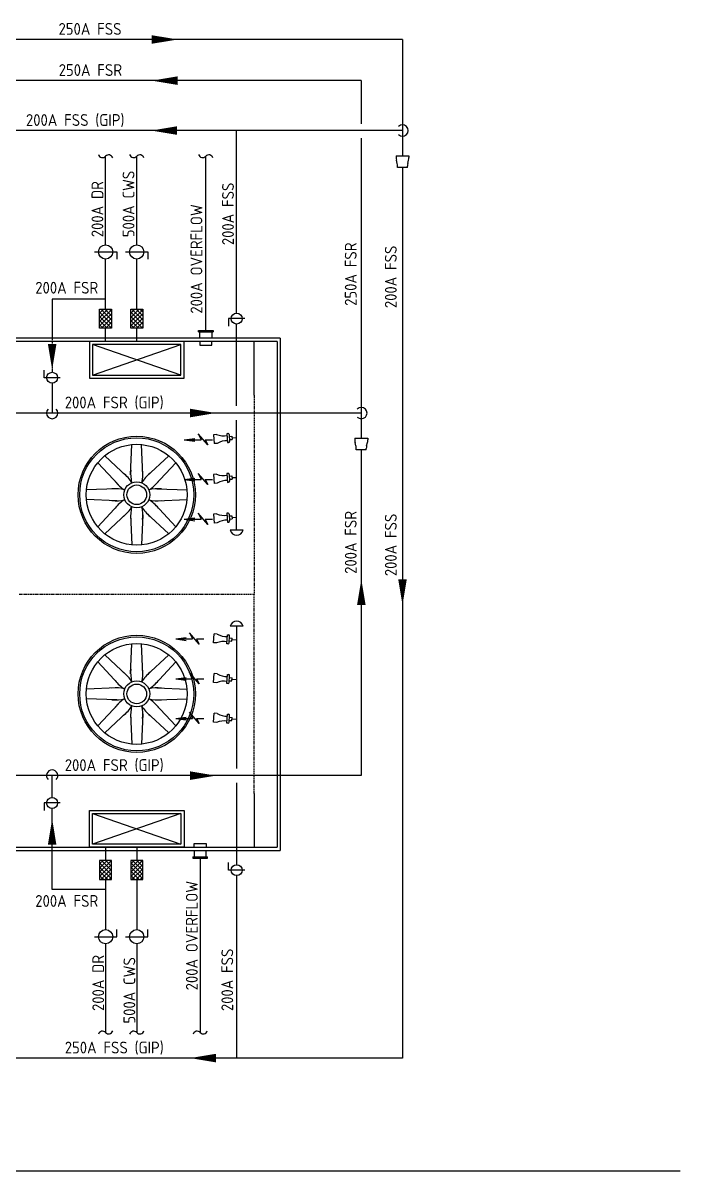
# Model space of a CAD drawing. Header units: millimetres. Extents: x 41 to 702, y 120 to 365.
# Drawn here: x 563 to 701.9, y 121.9 to 364.8 of the extents above; entities that cross this region are included whole.
import ezdxf
from ezdxf.enums import TextEntityAlignment as Align

# ---------------------------------------------------------------- set-up
doc = ezdxf.new("R2010")
doc.units = ezdxf.units.MM
doc.linetypes.add('HIDDEN', pattern=[0.375, 0.25, -0.125])
for name, color, linetype in [('A-DETL-01', 1, 'Continuous'), ('M-CWTR-EQPM', 22, 'Continuous'), ('M-CWTR-PIPE-ONE-F', 3, 'Continuous'), ('M-CWTR-TEXT', 3, 'Continuous'), ('M-CWTR-VAVE', 2, 'Continuous'), ('M-FSR-PIPE', 110, 'Continuous'), ('M-FSS-PIPE', 210, 'Continuous'), ('M-HVAC-EQPM', 22, 'Continuous'), ('M-SUMP', 1, 'Continuous'), ('P-WAST', 3, 'Continuous')]:
    doc.layers.add(name, color=color, linetype=linetype)
doc.styles.add('AA-TXT', font='isocp.shx', dxfattribs={"bigfont": 'chineset.shx'})

# ---------------------------------------------------------------- blocks, each defined once
blk = doc.blocks.new('R4-3')
for p, q in [((-4.4, 0), (4.4, 0)), ((4.4, 0), (4.4, -1.1)), ((-5.7, -10.2), (-5.7, -8.7)), ((-4.7, -3.5), (-5.4, -6.4)), ((-4.4, 0), (-4.4, -1.1)), ((4.7, -3.5), (5.4, -6.4)), ((5.7, -10.2), (5.7, -8.7)), ((5.7, -10.2), (-5.7, -10.2))]:
    blk.add_line(p, q)
for centre, start, end in [((4.3, -8.7), 166.373, 180), ((-14.4, -1.1), 346.373, 0), ((14.4, -1.1), 180, 193.627), ((-4.3, -8.7), 0, 13.627)]:
    blk.add_arc(centre, 10, start, end)

msp = doc.modelspace()

# ---------------------------------------------------------------- hatches: boundary and pattern name
at = {"layer": 'M-CWTR-VAVE'}
h = msp.add_hatch(dxfattribs=at)
h.set_pattern_fill('ANSI37', color=1, scale=5, angle=90, style=0)
h.set_pattern_definition([(315, (225.7916, 556.25285), (0.4419417, 0.4419417), []), (45, (225.7916, 556.25285), (-0.4419417, 0.4419417), [])])
h.paths.add_polyline_path([(581.75, 304.21), (581.75, 300.21), (579.24, 300.21), (579.24, 304.21)])
h = msp.add_hatch(dxfattribs=at)
h.set_pattern_fill('ANSI37', color=1, scale=5, angle=90, style=0)
h.set_pattern_definition([(315, (232.3747, 556.25285), (0.4419417, 0.4419417), []), (45, (232.3747, 556.25285), (-0.4419417, 0.4419417), [])])
h.paths.add_polyline_path([(588.33, 304.21), (588.33, 300.21), (585.82, 300.21), (585.82, 304.21)])
at = {"layer": 'M-FSS-PIPE'}
h = msp.add_hatch(dxfattribs=at)
h.set_pattern_fill('ANSI37', color=1, scale=5, angle=90, style=0)
h.set_pattern_definition([(45, (225.7916, -68.42634), (0.4419417, -0.4419417), []), (315, (225.7916, -68.42634), (-0.4419417, -0.4419417), [])])
h.paths.add_polyline_path([(581.75, 183.62), (581.75, 187.62), (579.24, 187.62), (579.24, 183.62)])
h = msp.add_hatch(dxfattribs=at)
h.set_pattern_fill('ANSI37', color=1, scale=5, angle=90, style=0)
h.set_pattern_definition([(45, (232.3747, -68.42634), (0.4419417, -0.4419417), []), (315, (232.3747, -68.42634), (-0.4419417, -0.4419417), [])])
h.paths.add_polyline_path([(588.33, 183.62), (588.33, 187.62), (585.82, 187.62), (585.82, 183.62)])

# ---------------------------------------------------------------- linework, layer by layer
at = {"layer": 'A-DETL-01', "linetype": 'Continuous'}
msp.add_line((701.89, 121.95), (40.71, 121.95), dxfattribs=at)
at = {"layer": 'M-CWTR-EQPM', "color": 1}
for p, q in [((600.11, 299.7), (603.22, 299.7)), ((600.11, 299.41), (600.11, 299.7)), ((600.11, 299.41), (603.22, 299.41)), ((600.4, 298.07), (600.4, 299.41)), ((602.93, 299.41), (602.93, 298.07)), ((603.22, 299.7), (603.22, 299.41)), ((600.4, 297.41), (600.4, 296.58)), ((600.4, 296.58), (602.93, 296.58)), ((602.93, 296.58), (602.93, 297.41)), ((599.23, 190.41), (599.23, 191.24)), ((599.23, 191.24), (601.76, 191.24)), ((599.23, 189.76), (599.23, 188.42)), ((601.76, 191.24), (601.76, 190.41)), ((601.76, 188.42), (601.76, 189.76)), ((598.94, 188.42), (602.05, 188.42)), ((598.94, 188.42), (598.94, 188.12)), ((598.94, 188.12), (602.05, 188.12)), ((602.05, 188.12), (602.05, 188.42))]:
    msp.add_line(p, q, dxfattribs=at)
at = {"layer": 'M-CWTR-EQPM'}
for p, q in [((597.12, 276.59), (599.35, 276.88)), ((600.05, 277.88), (600.66, 276.59)), ((602.11, 275.51), (600.05, 277.88)), ((603.97, 277.73), (603.29, 277.68)), ((603.29, 277.68), (603.43, 275.8)), ((606.36, 277.9), (606.15, 277.89)), ((606.15, 277.89), (606.29, 276)), ((606.6, 277.69), (606.71, 276.26)), ((606.63, 277.31), (607.19, 277.35)), ((607.19, 277.35), (607.24, 276.68)), ((597.12, 276.59), (600.66, 276.59)), ((597.12, 276.59), (599.35, 276.29)), ((601.54, 276.59), (603.09, 276.59)), ((601.54, 276.59), (602.11, 275.51)), ((604.1, 275.85), (603.43, 275.8)), ((606.29, 276), (606.5, 276.02)), ((606.68, 276.64), (607.24, 276.68)), ((597.12, 268.18), (599.35, 268.48)), ((597.12, 268.18), (600.66, 268.18)), ((597.12, 268.18), (599.35, 267.89)), ((602.11, 267.11), (600.05, 269.48)), ((600.05, 269.48), (600.66, 268.18)), ((601.54, 268.18), (602.11, 267.11)), ((601.54, 268.18), (603.09, 268.18)), ((603.97, 269.33), (603.29, 269.28)), ((603.29, 269.28), (603.43, 267.39)), ((604.1, 267.44), (603.43, 267.39)), ((606.36, 269.5), (606.15, 269.48)), ((606.15, 269.48), (606.29, 267.6)), ((606.29, 267.6), (606.5, 267.61)), ((606.6, 269.29), (606.71, 267.86)), ((606.63, 268.9), (607.19, 268.95)), ((606.68, 268.24), (607.24, 268.28)), ((607.19, 268.95), (607.24, 268.28)), ((597.12, 259.78), (599.35, 260.07)), ((602.11, 258.7), (600.05, 261.07)), ((600.05, 261.07), (600.66, 259.78)), ((603.97, 260.92), (603.29, 260.87)), ((603.29, 260.87), (603.43, 258.99)), ((606.36, 261.1), (606.15, 261.08)), ((606.15, 261.08), (606.29, 259.2)), ((606.6, 260.89), (606.71, 259.45)), ((606.63, 260.5), (607.19, 260.54)), ((606.68, 259.84), (607.24, 259.88)), ((607.19, 260.54), (607.24, 259.88)), ((597.12, 259.78), (600.66, 259.78)), ((597.12, 259.78), (599.35, 259.49)), ((601.54, 259.78), (602.11, 258.7)), ((601.54, 259.78), (603.09, 259.78)), ((604.1, 259.04), (603.43, 258.99)), ((606.29, 259.2), (606.5, 259.21)), ((598.24, 235.76), (598.86, 234.47)), ((600.3, 233.39), (598.24, 235.76)), ((603.29, 233.68), (603.43, 235.56)), ((604.1, 235.52), (603.43, 235.56)), ((595.31, 234.47), (597.54, 234.76)), ((595.31, 234.47), (598.86, 234.47)), ((595.31, 234.47), (597.54, 234.18)), ((599.74, 234.47), (601.28, 234.47)), ((599.74, 234.47), (600.3, 233.39)), ((603.97, 233.63), (603.29, 233.68)), ((606.15, 233.47), (606.29, 235.36)), ((606.36, 233.46), (606.15, 233.47)), ((606.29, 235.36), (606.5, 235.34)), ((606.6, 233.67), (606.71, 235.1)), ((606.63, 234.05), (607.19, 234.01)), ((606.68, 234.72), (607.24, 234.68)), ((607.19, 234.01), (607.24, 234.68)), ((595.31, 226.07), (597.54, 226.36)), ((595.31, 226.07), (598.86, 226.07)), ((595.31, 226.07), (597.54, 225.77)), ((600.3, 224.99), (598.24, 227.36)), ((598.24, 227.36), (598.86, 226.07)), ((599.74, 226.07), (600.3, 224.99)), ((599.74, 226.07), (601.28, 226.07)), ((603.29, 225.28), (603.43, 227.16)), ((604.1, 227.11), (603.43, 227.16)), ((606.15, 225.07), (606.29, 226.96)), ((606.29, 226.96), (606.5, 226.94)), ((606.6, 225.27), (606.71, 226.7)), ((606.68, 226.31), (607.24, 226.27)), ((607.19, 225.61), (607.24, 226.27)), ((603.97, 225.23), (603.29, 225.28)), ((606.36, 225.06), (606.15, 225.07)), ((606.63, 225.65), (607.19, 225.61)), ((600.3, 216.59), (598.24, 218.96)), ((598.24, 218.96), (598.86, 217.66)), ((603.29, 216.87), (603.43, 218.76)), ((604.1, 218.71), (603.43, 218.76)), ((606.15, 216.67), (606.29, 218.55)), ((606.29, 218.55), (606.5, 218.54)), ((595.31, 217.66), (597.54, 217.96)), ((595.31, 217.66), (598.86, 217.66)), ((595.31, 217.66), (597.54, 217.37)), ((599.74, 217.66), (600.3, 216.59)), ((599.74, 217.66), (601.28, 217.66)), ((603.97, 216.82), (603.29, 216.87)), ((606.36, 216.65), (606.15, 216.67)), ((606.6, 216.86), (606.71, 218.29)), ((606.63, 217.25), (607.19, 217.21)), ((606.68, 217.91), (607.24, 217.87)), ((607.19, 217.21), (607.24, 217.87))]:
    msp.add_line(p, q, dxfattribs=at)
for centre, radius, start, end in [((605.46, 281.16), 3.74, 246.4471, 281.0522), ((606.38, 277.68), 0.227, 4.1151, 94.1151), ((606.07, 272.66), 3.74, 87.178, 121.7831), ((606.48, 276.24), 0.227, 274.1151, 4.1151), ((605.46, 272.76), 3.74, 246.4471, 281.0522), ((606.07, 264.26), 3.74, 87.178, 121.7831), ((606.38, 269.27), 0.227, 4.1151, 94.1151), ((606.48, 267.84), 0.227, 274.1151, 4.1151), ((605.46, 264.35), 3.74, 246.4471, 281.0522), ((606.38, 260.87), 0.227, 4.1151, 94.1151), ((606.07, 255.86), 3.74, 87.178, 121.7831), ((606.48, 259.44), 0.227, 274.1151, 4.1151), ((605.46, 230.2), 3.74, 78.9478, 113.5529), ((606.07, 238.7), 3.74, 238.2169, 272.822), ((606.38, 233.69), 0.227, 265.8849, 355.8849), ((606.48, 235.12), 0.227, 355.8849, 85.8849), ((606.07, 230.29), 3.74, 238.2169, 272.822), ((606.48, 226.71), 0.227, 355.8849, 85.8849), ((605.46, 221.8), 3.74, 78.9478, 113.5529), ((606.38, 225.28), 0.227, 265.8849, 355.8849), ((606.07, 221.89), 3.74, 238.2169, 272.822), ((606.48, 218.31), 0.227, 355.8849, 85.8849), ((605.46, 213.39), 3.74, 78.9478, 113.5529), ((606.38, 216.88), 0.227, 265.8849, 355.8849)]:
    msp.add_arc(centre, radius, start, end, dxfattribs=at)
at = {"layer": 'M-CWTR-PIPE-ONE-F', "color": 1}
for centre, start, end in [((579.84, 337.19), 196.7031, 316.7031), ((581.14, 335.97), 16.7031, 136.7031), ((586.43, 337.19), 196.7031, 316.7031), ((587.73, 335.97), 16.7031, 136.7031), ((601.01, 337.19), 196.7031, 316.7031), ((602.31, 335.97), 16.7031, 136.7031), ((579.84, 150.63), 43.2969, 163.2969), ((581.14, 151.85), 223.2969, 343.2969), ((586.43, 150.63), 43.2969, 163.2969), ((587.73, 151.85), 223.2969, 343.2969), ((599.85, 150.63), 43.2969, 163.2969), ((601.14, 151.85), 223.2969, 343.2969)]:
    msp.add_arc(centre, 0.892, start, end, dxfattribs=at)
at = {"layer": 'M-CWTR-TEXT', "color": 3, "linetype": 'Continuous'}
for points in [[(595.7, 361.26, 0, 1.81, 0), (590.26, 361.26, 0, 0, 0)], [(590.26, 352.56, 0, 1.81, 0), (595.7, 352.56, 0, 0, 0)], [(590.16, 342, 0, 1.81, 0), (595.6, 342, 0, 0, 0)], [(569.2, 291.44, 0, 1.81, 0), (569.2, 296.88, 0, 0, 0)], [(603.8, 282.26, 0, 1.81, 0), (598.36, 282.26, 0, 0, 0)], [(634.54, 247.08, 0, 1.81, 0), (634.54, 241.64, 0, 0, 0)], [(643.24, 241.65, 0, 1.81, 0), (643.24, 247.09, 0, 0, 0)], [(603.8, 205.57, 0, 1.81, 0), (598.36, 205.57, 0, 0, 0)], [(569.2, 196.39, 0, 1.81, 0), (569.2, 190.94, 0, 0, 0)], [(598.36, 145.83, 0, 1.81, 0), (603.8, 145.83, 0, 0, 0)]]:
    msp.add_lwpolyline(points, format="xyseb", dxfattribs=at)
at = {"layer": 'M-CWTR-VAVE', "color": 1}
for p, q in [((578.12, 316.33), (582.86, 316.33)), ((582.86, 316.33), (582.86, 314.83)), ((584.71, 316.33), (589.45, 316.33)), ((589.45, 316.33), (589.45, 314.83)), ((579.24, 304.21), (581.75, 304.21)), ((579.24, 300.21), (579.24, 304.21)), ((581.75, 304.21), (581.75, 300.21)), ((585.82, 304.21), (588.33, 304.21)), ((585.82, 300.21), (585.82, 304.21)), ((588.33, 304.21), (588.33, 300.21)), ((581.75, 300.21), (579.24, 300.21)), ((588.33, 300.21), (585.82, 300.21))]:
    msp.add_line(p, q, dxfattribs=at)
at = {"layer": 'M-CWTR-VAVE'}
for p, q in [((609.89, 302.24), (606.48, 302.24)), ((606.48, 302.24), (606.48, 300.66)), ((567.49, 289.72), (567.49, 291.3)), ((570.9, 289.72), (567.49, 289.72)), ((609.58, 257.49), (606.79, 257.49)), ((609.58, 237.18), (606.79, 237.18)), ((570.9, 199.79), (567.49, 199.79)), ((567.49, 199.79), (567.49, 198.2)), ((606.48, 185.58), (606.48, 187.17)), ((609.89, 185.58), (606.48, 185.58))]:
    msp.add_line(p, q, dxfattribs=at)
at = {"layer": 'M-CWTR-VAVE', "color": 1}
for centre in [(580.49, 316.33), (587.08, 316.33)]:
    msp.add_circle(centre, 1.5, dxfattribs=at)
at = {"layer": 'M-CWTR-VAVE'}
for centre in [(608.19, 302.24), (569.2, 289.72), (569.2, 199.79), (608.19, 185.58)]:
    msp.add_circle(centre, 1.16, dxfattribs=at)
for centre, start, end in [((608.19, 257.9), 196.4573, 343.5427), ((608.19, 236.77), 16.4573, 163.5427)]:
    msp.add_arc(centre, 1.45, start, end, dxfattribs=at)
at = {"layer": 'M-FSR-PIPE'}
for p, q in [((634.54, 352.56), (203.52, 352.56)), ((634.54, 352.56), (634.54, 343.42)), ((634.54, 340.42), (634.54, 276.91)), ((569.2, 306.31), (569.2, 298.35)), ((580.49, 306.31), (569.2, 306.31)), ((569.2, 288.56), (569.2, 282.26)), ((634.54, 282.26), (466.22, 282.26)), ((634.54, 274.47), (634.54, 205.57)), ((634.54, 205.57), (515.5, 205.57)), ((569.2, 200.94), (569.2, 205.57)), ((569.2, 181.52), (569.2, 198.63)), ((580.49, 181.52), (569.2, 181.52))]:
    msp.add_line(p, q, dxfattribs=at)
at = {"layer": 'M-FSR-PIPE', "linetype": 'HIDDEN'}
msp.add_line((569.2, 298.35), (569.2, 290.87), dxfattribs=at)
at = {"layer": 'M-FSR-PIPE'}
for centre, start, end in [((569.2, 282.26), 135, 45), ((634.54, 282.26), 225, 135), ((569.2, 205.57), 315, 225)]:
    msp.add_arc(centre, 1.2, start, end, dxfattribs=at)
at = {"layer": 'M-FSS-PIPE'}
for p, q in [((643.24, 361.26), (194.82, 361.26)), ((643.24, 361.26), (643.24, 336.64)), ((643.24, 342), (505.92, 342)), ((608.19, 303.4), (608.19, 342)), ((643.24, 334.21), (643.24, 145.83)), ((608.19, 283.76), (608.19, 301.09)), ((608.19, 257.49), (608.19, 280.76)), ((607.21, 277), (608.19, 277.07)), ((607.21, 268.59), (608.19, 268.66)), ((607.21, 260.19), (608.19, 260.26)), ((608.19, 237.18), (608.19, 207.07)), ((607.21, 234.36), (608.19, 234.29)), ((607.21, 225.96), (608.19, 225.89)), ((607.21, 217.56), (608.19, 217.49)), ((608.19, 204.07), (608.19, 186.74)), ((608.19, 184.43), (608.19, 145.83)), ((643.24, 145.83), (554.8, 145.83))]:
    msp.add_line(p, q, dxfattribs=at)
at = {"layer": 'M-FSS-PIPE', "color": 1}
for p, q in [((580.49, 317.83), (580.49, 336.58)), ((587.08, 317.83), (587.08, 336.58)), ((580.49, 304.21), (580.49, 314.83)), ((587.08, 304.21), (587.08, 314.83)), ((580.49, 297.41), (580.49, 300.21)), ((587.08, 297.41), (587.08, 300.21)), ((580.49, 190.41), (580.49, 187.62)), ((587.08, 190.41), (587.08, 187.62)), ((579.24, 187.62), (579.24, 183.62)), ((581.75, 187.62), (579.24, 187.62)), ((581.75, 183.62), (581.75, 187.62)), ((585.82, 187.62), (585.82, 183.62)), ((588.33, 187.62), (585.82, 187.62)), ((588.33, 183.62), (588.33, 187.62)), ((579.24, 183.62), (581.75, 183.62)), ((580.49, 183.62), (580.49, 173)), ((585.82, 183.62), (588.33, 183.62)), ((587.08, 183.62), (587.08, 173)), ((582.86, 171.5), (582.86, 173)), ((589.45, 171.5), (589.45, 173)), ((578.12, 171.5), (582.86, 171.5)), ((580.49, 170), (580.49, 151.24)), ((584.71, 171.5), (589.45, 171.5)), ((587.08, 170), (587.08, 151.24))]:
    msp.add_line(p, q, dxfattribs=at)
for centre in [(580.49, 171.5), (587.08, 171.5)]:
    msp.add_circle(centre, 1.5, dxfattribs=at)
at = {"layer": 'M-FSS-PIPE'}
msp.add_arc((643.24, 342), 1.2, 225, 135, dxfattribs=at)
at = {"layer": 'M-HVAC-EQPM', "linetype": 'HIDDEN'}
for p, q in [((611.92, 286.03), (611.92, 243.91)), ((611.92, 243.91), (562.23, 243.91)), ((611.92, 201.8), (611.92, 243.91))]:
    msp.add_line(p, q, dxfattribs=at)
at = {"layer": 'M-HVAC-EQPM'}
for p, q in [((585.79, 269.19), (586.04, 275.59)), ((588.36, 269.19), (588.11, 275.59)), ((585, 268.86), (580.3, 273.21)), ((589.15, 268.86), (593.86, 273.21)), ((583.19, 267.05), (578.84, 271.75)), ((590.97, 267.05), (595.32, 271.75)), ((582.86, 266.25), (576.46, 266)), ((591.29, 266.25), (597.7, 266)), ((582.86, 263.69), (576.46, 263.94)), ((583.19, 262.9), (578.84, 258.19)), ((590.97, 262.9), (595.32, 258.19)), ((591.29, 263.69), (597.7, 263.94)), ((585, 261.08), (580.3, 256.73)), ((585.79, 260.75), (586.04, 254.35)), ((588.36, 260.75), (588.11, 254.35)), ((589.15, 261.08), (593.86, 256.73)), ((585.79, 227.07), (586.04, 233.48)), ((588.36, 227.07), (588.11, 233.48)), ((585, 226.74), (580.3, 231.1)), ((589.15, 226.74), (593.86, 231.1)), ((583.19, 224.93), (578.84, 229.64)), ((590.97, 224.93), (595.32, 229.64)), ((582.86, 224.14), (576.46, 223.89)), ((591.29, 224.14), (597.7, 223.89)), ((582.86, 221.57), (576.46, 221.82)), ((591.29, 221.57), (597.7, 221.82)), ((583.19, 220.78), (578.84, 216.07)), ((585, 218.97), (580.3, 214.61)), ((585.79, 218.64), (586.04, 212.23)), ((588.36, 218.64), (588.11, 212.23)), ((589.15, 218.97), (593.86, 214.61)), ((590.97, 220.78), (595.32, 216.07))]:
    msp.add_line(p, q, dxfattribs=at)
for centre, radius in [((587.08, 264.97), 12.39), ((587.08, 264.97), 12.05), ((587.08, 264.97), 10.67), ((587.08, 264.97), 2.75), ((587.08, 264.97), 2.07), ((587.08, 222.86), 12.39), ((587.08, 222.86), 12.05), ((587.08, 222.86), 10.67), ((587.08, 222.86), 2.75), ((587.08, 222.86), 2.07)]:
    msp.add_circle(centre, radius, dxfattribs=at)
for centre, start, end in [((578.95, 263.06), 32.1503, 50.7199), ((594.17, 269.37), 174.2801, 192.8497), ((595.21, 263.06), 129.2801, 147.8497), ((579.98, 269.37), 347.1503, 5.7199), ((588.98, 273.1), 219.2801, 237.8497), ((585.17, 273.1), 302.1503, 320.7199), ((582.68, 257.87), 77.1503, 95.7199), ((591.48, 257.87), 84.2801, 102.8497), ((582.68, 272.07), 264.2801, 282.8497), ((588.98, 256.84), 122.1503, 140.7199), ((578.95, 266.88), 309.2801, 327.8497), ((594.17, 260.57), 167.1503, 185.7199), ((595.21, 266.88), 212.1503, 230.7199), ((579.98, 260.57), 354.2801, 12.8497), ((591.48, 272.07), 257.1503, 275.7199), ((585.17, 256.84), 39.2801, 57.8497), ((578.95, 220.95), 32.1503, 50.7199), ((594.17, 227.25), 174.2801, 192.8497), ((595.21, 220.95), 129.2801, 147.8497), ((579.98, 227.25), 347.1503, 5.7199), ((582.68, 215.76), 77.1503, 95.7199), ((588.98, 230.99), 219.2801, 237.8497), ((591.48, 215.76), 84.2801, 102.8497), ((585.17, 230.99), 302.1503, 320.7199), ((582.68, 229.95), 264.2801, 282.8497), ((588.98, 214.73), 122.1503, 140.7199), ((591.48, 229.95), 257.1503, 275.7199), ((585.17, 214.73), 39.2801, 57.8497), ((578.95, 224.76), 309.2801, 327.8497), ((594.17, 218.46), 167.1503, 185.7199), ((595.21, 224.76), 212.1503, 230.7199), ((579.98, 218.46), 354.2801, 12.8497)]:
    msp.add_arc(centre, 8.38, start, end, dxfattribs=at)
at = {"layer": 'M-SUMP'}
for p, q in [((617.39, 298.07), (358.03, 298.07)), ((616.74, 297.41), (358.68, 297.41)), ((596.43, 290.3), (577.72, 296.76)), ((577.72, 290.3), (596.43, 296.76)), ((611.92, 286.03), (611.92, 297.41)), ((616.74, 297.41), (616.74, 190.41)), ((617.39, 298.07), (617.39, 189.76)), ((611.92, 201.8), (611.92, 190.41)), ((596.43, 197.53), (577.72, 191.06)), ((577.72, 197.53), (596.43, 191.06)), ((358.03, 189.76), (617.39, 189.76)), ((358.68, 190.41), (616.74, 190.41))]:
    msp.add_line(p, q, dxfattribs=at)
for points in [[(597.08, 297.41), (577.07, 297.41), (577.07, 289.65), (597.08, 289.65)], [(597.08, 190.41), (577.07, 190.41), (577.07, 198.18), (597.08, 198.18)]]:
    msp.add_lwpolyline(points, close=True, dxfattribs=at)
for points in [[(596.43, 296.76), (577.72, 296.76), (577.72, 290.3), (596.43, 290.3), (596.43, 296.76)], [(596.43, 191.06), (577.72, 191.06), (577.72, 197.53), (596.43, 197.53), (596.43, 191.06)]]:
    msp.add_lwpolyline(points, dxfattribs=at)
at = {"layer": 'P-WAST', "color": 1}
for p, q in [((601.66, 299.7), (601.66, 336.58)), ((600.5, 188.12), (600.5, 151.24))]:
    msp.add_line(p, q, dxfattribs=at)

# ---------------------------------------------------------------- block references
at = {"layer": 'M-FSR-PIPE', "xscale": 0.2400000000000091, "yscale": 0.2400000000000091, "zscale": 0.2400000000000091, "rotation": 180}
msp.add_blockref('R4-3', (634.54, 274.47), dxfattribs=at)
at = {"layer": 'M-FSS-PIPE', "xscale": 0.2400000000000091, "yscale": 0.2400000000000091, "zscale": 0.2400000000000091, "rotation": 180}
msp.add_blockref('R4-3', (643.24, 334.21), dxfattribs=at)

# ---------------------------------------------------------------- texts
at = {"layer": 'M-CWTR-TEXT', "linetype": 'HIDDEN', "style": 'AA-TXT'}
for s, p in [('250A FSS', (570.55, 362.25)), ('250A FSR', (570.59, 353.55)), ('200A FSS (GIP)', (563.67, 342.98)), ('200A FSR (GIP)', (571.87, 283.24)), ('200A FSR (GIP)', (571.87, 206.55)), ('250A FSS (GIP)', (571.87, 146.81))]:
    msp.add_text(s, height=2.5, dxfattribs=at).set_placement(p)
at = {"layer": 'M-CWTR-TEXT', "color": 1, "style": 'AA-TXT'}
for s, p in [('500A CWS', (586.59, 319.45)), ('200A DR', (580.01, 319.45)), ('200A OVERFLOW', (600.94, 303.28)), ('200A OVERFLOW', (599.97, 160.17)), ('200A DR', (580.19, 155.8)), ('500A CWS', (586.77, 153.13))]:
    msp.add_text(s, height=2.5, rotation=90, dxfattribs=at).set_placement(p)
at = {"layer": 'M-CWTR-TEXT', "style": 'AA-TXT'}
for p in [(607.61, 317.77), (607.46, 155.77)]:
    msp.add_text('200A FSS ', height=2.5, rotation=90, dxfattribs=at).set_placement(p)
at = {"layer": 'M-CWTR-TEXT', "linetype": 'HIDDEN', "style": 'AA-TXT'}
for s, p in [('250A FSR', (633.55, 304.93)), ('200A FSS', (642.02, 304.45)), ('200A FSR', (633.55, 248.25)), ('200A FSS', (642.02, 247.76))]:
    msp.add_text(s, height=2.5, rotation=90, dxfattribs=at).set_placement(p)
for p in [(578.94, 307.51), (578.94, 177.82)]:
    msp.add_text('200A FSR', height=2.5, dxfattribs=at).set_placement(p, align=Align.RIGHT)

doc.saveas('drawing.dxf')
